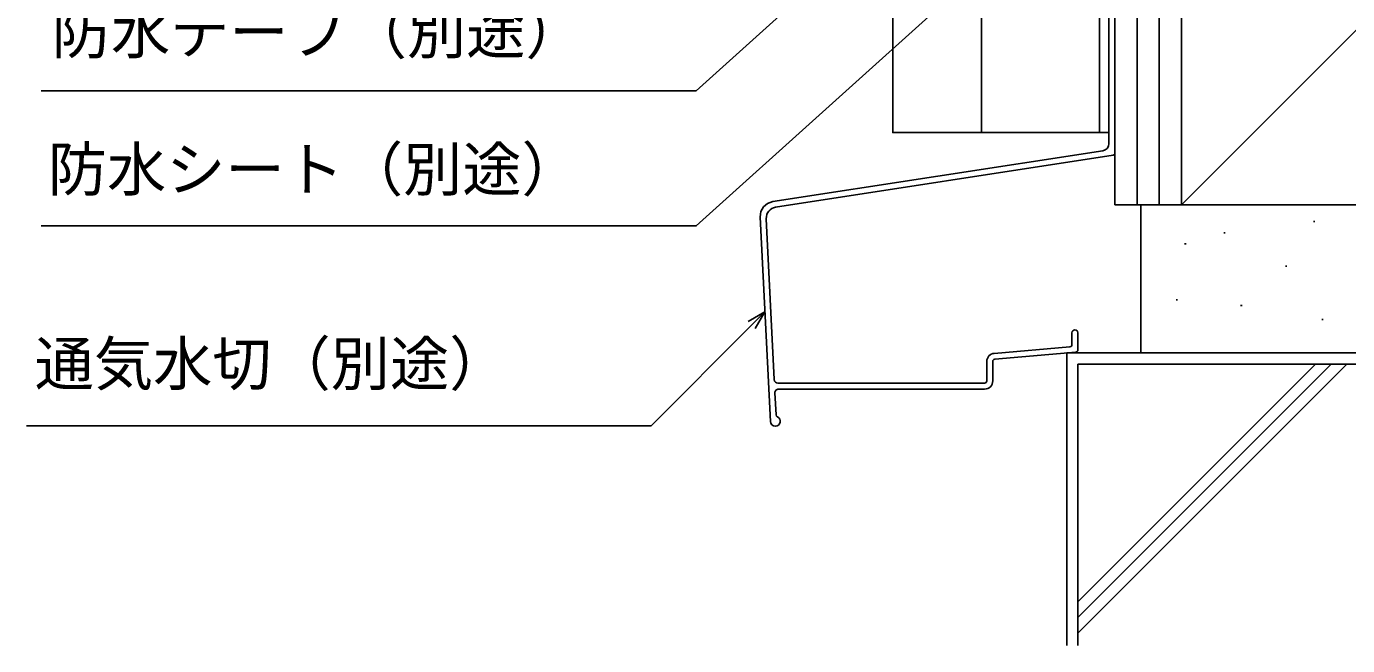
# Model space of a CAD drawing. Units: millimetres, scale not verified. Extents: x -525 to 525, y -783 to 778.
# Drawn here: x 198 to 376.4, y -249.7 to -166.1 of the extents above; entities that cross this region are included whole.
import ezdxf
from ezdxf.enums import TextEntityAlignment as Align

# ---------------------------------------------------------------- set-up
doc = ezdxf.new("R2010")
doc.units = ezdxf.units.MM
doc.header["$LTSCALE"] = 4
for name, color, linetype in [('0-7_YKK_D', 6, 'Continuous'), ('0-9_YSS_K', 3, 'Continuous'), ('0-A_YSS_KE', 3, 'Continuous')]:
    doc.layers.add(name, color=color, linetype=linetype)
doc.styles.add('ＭＳ ゴシック', font='')
doc.styles.get('ＭＳ ゴシック').set_extended_font_data('MS Gothic')

msp = doc.modelspace()

# ---------------------------------------------------------------- linework, layer by layer
at = {"layer": '0-7_YKK_D'}
for points in [[(344, -124.777), (342.105, -126.483), (288.456, -174.789), (199.971, -174.789)], [(342.899, -144.031), (341.004, -145.737), (288.456, -193.052), (199.971, -193.052)], [(297.728, -204.62), (295.925, -206.423), (282.334, -220.014), (197.959, -220.014)], [(295.442, -205.94), (297.728, -204.62), (296.408, -206.906)]]:
    msp.add_lwpolyline(points, dxfattribs=at)
at = {"layer": '0-9_YSS_K'}
for p, q in [((348, -190.2), (348, -12.2)), ((351, -190.2), (351, -12.2)), ((443, -101.2), (354, -190.2)), ((327, -180.431), (344.2, -180.431)), ((354, -190.2), (345, -190.2)), ((371.816, -192.44), (372.016, -192.44)), ((359.711, -193.954), (359.911, -193.954)), ((354.415, -195.467), (354.615, -195.467)), ((368.033, -198.493), (368.233, -198.493)), ((353.28, -203.033), (353.48, -203.033)), ((361.98, -203.789), (362.18, -203.789)), ((372.951, -205.681), (373.151, -205.681)), ((340, -248.042), (376.342, -211.7)), ((340, -249.701), (340, -211.7)), ((340, -245.921), (374.221, -211.7)), ((340, -211.7), (457, -211.7)), ((340, -243.799), (372.099, -211.7))]:
    msp.add_line(p, q, dxfattribs=at)
at = {"layer": '0-A_YSS_KE'}
for p, q in [((345, -190.2), (345, -12.2)), ((354, -12.2), (354, -190.2)), ((342.899, -180.431), (342.899, -131.77)), ((345, -183.191), (345, -133.32)), ((344.2, -163.228), (344.2, -181.926)), ((343.369, -182.912), (298.784, -189.766)), ((299.172, -190.512), (344.751, -183.487)), ((345, -190.2), (354, -190.2)), ((348.498, -190.2), (348.498, -210.2)), ((348.498, -190.2), (448.498, -190.2)), ((297.09, -191.843), (298.469, -219.452)), ((297.902, -192.069), (298.988, -213.795)), ((339.2, -207.47), (339.2, -209.061)), ((340, -207.47), (340, -209.795)), ((328.705, -210.249), (338.926, -209.36)), ((328.774, -211.046), (339.726, -210.093)), ((338.5, -210.2), (338.5, -249.701)), ((448.498, -210.2), (348.498, -210.2)), ((327.7, -211.345), (327.7, -213.97)), ((328.5, -213.97), (328.5, -211.345)), ((299.077, -215.595), (299.226, -218.562)), ((327.4, -214.27), (299.487, -214.27)), ((299.577, -215.07), (327.4, -215.07)), ((299.118, -220.07), (299.15, -220.07))]:
    msp.add_line(p, q, dxfattribs=at)
msp.add_lwpolyline([(443, -190.2), (443, -101.2), (354, -101.2), (354, -190.2)], close=True, dxfattribs=at)
for points in [[(327, -180.431), (315, -180.431), (315, -102.251)], [(327, -180.431), (327, -102.251), (315, -102.251)], [(458.5, -249.701), (458.5, -210.2), (338.5, -210.2)]]:
    msp.add_lwpolyline(points, dxfattribs=at)
for centre, radius, start, end in [((343.2, -181.926), 1, 279.71601, 0), ((344.7, -183.191), 0.3, 279.71625, 0), ((299.088, -191.743), 2, 98.74002, 182.85963), ((299.4, -191.994), 1.5, 98.76138, 182.85963), ((339.6, -207.47), 0.4, 90.00009, 180), ((339.6, -207.47), 0.4, 0, 90.00009), ((328.8, -211.345), 1.1, 94.96983, 180), ((338.9, -209.061), 0.3, 274.96983, 0), ((339.7, -209.795), 0.3, 274.96983, 0), ((328.8, -211.345), 0.3, 94.96983, 180), ((299.487, -213.77), 0.5, 182.85963, 270.0001), ((327.4, -213.97), 1.1, 270, 360), ((327.4, -213.97), 0.3, 270, 360), ((299.577, -215.57), 0.5, 90.0001, 182.85963), ((299.118, -219.42), 0.65, 182.85963, 270.0001), ((299.15, -219.42), 0.65, 270.0001, 66.73014), ((299.525, -218.547), 0.3, 182.85963, 246.73014)]:
    msp.add_arc(centre, radius, start, end, dxfattribs=at)

# ---------------------------------------------------------------- texts
at = {"layer": '0-7_YKK_D', "style": 'ＭＳ ゴシック'}
for s, p in [('防水テープ（別途）', (201.375, -171.541)), ('防水シート（別途）', (200.845, -190.075)), ('通気水切（別途）', (199.073, -216.329))]:
    msp.add_text(s, height=5.865, dxfattribs=at).set_placement(p, align=Align.BOTTOM_LEFT)

doc.saveas('drawing.dxf')
